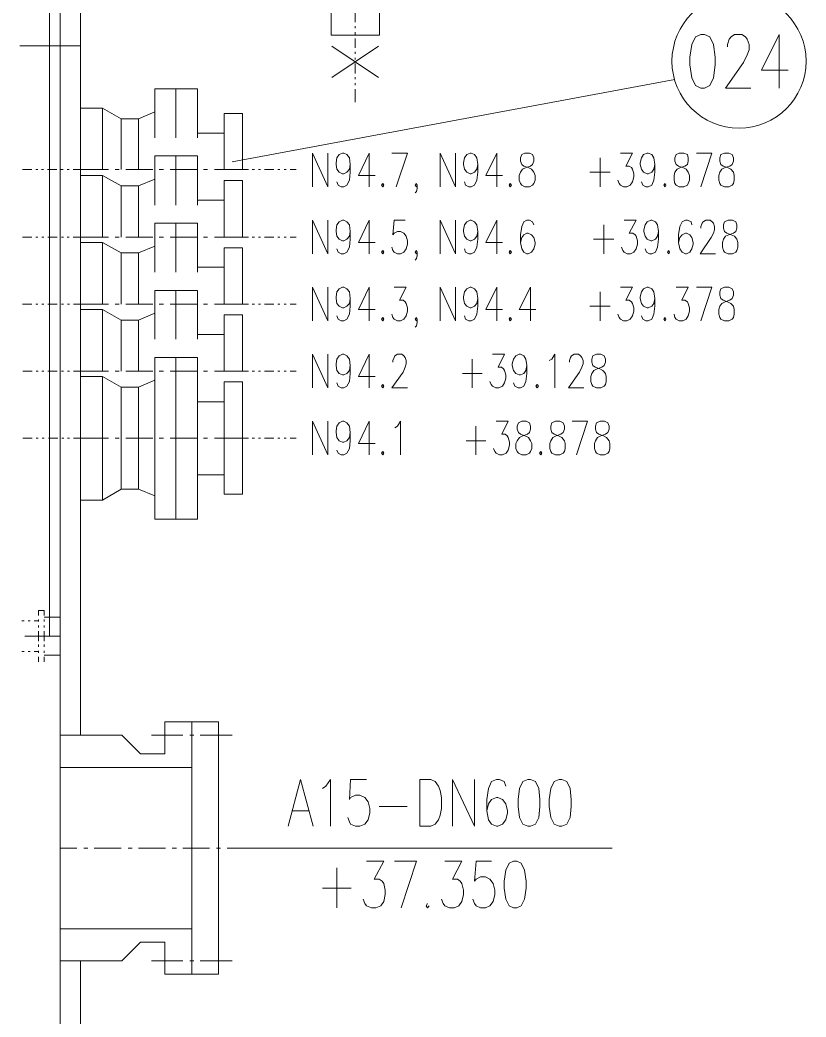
# Model space of a CAD drawing. Header units: millimetres. Extents: x 0 to 588, y 0 to 874.
# Drawn here: x 288.3 to 329.3, y 76.3 to 128.3 of the extents above; entities that cross this region are included whole.
import ezdxf

# ---------------------------------------------------------------- set-up
doc = ezdxf.new("R2010")
doc.units = ezdxf.units.MM
doc.layers.get('0').update_dxf_attribs({"lineweight": 18})

msp = doc.modelspace()

# ---------------------------------------------------------------- linework, layer by layer
at = {"color": 0, "lineweight": 0}
for points in [[(289.856, 96.16), (289.856, 761.323)], [(290.407, 302.662), (290.407, 75.629)], [(291.465, 215.498), (291.465, 90.996)], [(305.774, 128.63), (305.774, 128.143)], [(305.774, 127.931), (305.774, 127.826)], [(305.774, 127.614), (305.774, 127.508)], [(305.774, 127.296), (305.774, 126.809)], [(325.183, 126.852), (325.183, 126.979), (325.268, 127.254), (325.374, 127.381), (325.543, 127.508), (325.924, 127.508), (326.115, 127.381), (326.2, 127.254), (326.305, 126.979), (326.305, 126.704), (326.2, 126.45), (326.009, 126.047), (325.078, 124.714), (326.39, 124.714)], [(327.872, 127.508), (326.94, 125.645), (328.337, 125.645)], [(327.872, 127.508), (327.872, 124.714)], [(291.465, 126.915), (288.311, 126.915)], [(304.567, 126.894), (307.001, 125.264)], [(307.001, 126.894), (304.567, 125.264)], [(305.774, 126.598), (305.774, 126.492)], [(305.774, 126.28), (305.774, 126.196)], [(305.774, 125.984), (305.774, 125.476)], [(305.774, 125.285), (305.774, 125.18)], [(297.561, 122.111), (297.561, 124.672), (295.339, 124.672), (295.339, 123.465), (294.492, 123.105), (293.582, 123.105), (292.608, 123.656), (291.465, 123.656)], [(296.439, 124.672), (296.439, 122.111)], [(299.36, 120.862), (322.432, 125.159)], [(305.774, 124.968), (305.774, 124.862)], [(305.774, 124.65), (305.774, 123.973)], [(292.608, 123.656), (292.608, 120.46)], [(293.582, 123.105), (293.582, 120.46)], [(294.492, 123.105), (294.492, 120.46)], [(295.339, 123.465), (295.339, 122.111)], [(299.911, 123.38), (298.958, 123.38), (298.958, 120.46)], [(299.911, 120.46), (299.911, 123.38)], [(297.561, 122.365), (298.958, 122.365)], [(297.561, 118.618), (297.561, 121.179), (295.339, 121.179), (295.339, 119.973), (294.492, 119.613), (293.582, 119.613), (292.608, 120.163), (291.465, 120.163)], [(296.439, 121.179), (296.439, 118.618)], [(303.551, 119.57), (303.551, 121.327), (304.356, 119.57), (304.356, 121.327)], [(305.52, 120.735), (305.477, 120.481), (305.35, 120.332), (305.181, 120.248), (305.118, 120.248), (304.948, 120.332), (304.821, 120.481), (304.779, 120.735), (304.779, 120.819), (304.821, 121.073), (304.948, 121.243), (305.118, 121.327), (305.181, 121.327), (305.35, 121.243), (305.477, 121.073), (305.52, 120.735), (305.52, 120.332), (305.477, 119.909), (305.35, 119.655), (305.181, 119.57), (305.054, 119.57), (304.885, 119.655), (304.821, 119.825)], [(306.514, 121.327), (305.943, 120.163), (306.811, 120.163)], [(306.514, 121.327), (306.514, 119.57)], [(307.911, 119.57), (308.504, 121.327), (307.679, 121.327)], [(310.197, 119.57), (310.197, 121.327), (311.002, 119.57), (311.002, 121.327)], [(312.166, 120.735), (312.124, 120.481), (311.997, 120.332), (311.827, 120.248), (311.764, 120.248), (311.594, 120.332), (311.467, 120.481), (311.425, 120.735), (311.425, 120.819), (311.467, 121.073), (311.594, 121.243), (311.764, 121.327), (311.827, 121.327), (311.997, 121.243), (312.124, 121.073), (312.166, 120.735), (312.166, 120.332), (312.124, 119.909), (311.997, 119.655), (311.827, 119.57), (311.7, 119.57), (311.531, 119.655), (311.467, 119.825)], [(313.161, 121.327), (312.589, 120.163), (313.457, 120.163)], [(313.161, 121.327), (313.161, 119.57)], [(318.537, 121.073), (318.537, 119.57)], [(319.596, 121.327), (320.231, 121.327), (319.871, 120.65), (320.061, 120.65), (320.167, 120.565), (320.231, 120.481), (320.294, 120.248), (320.294, 120.079), (320.231, 119.825), (320.103, 119.655), (319.934, 119.57), (319.765, 119.57), (319.596, 119.655), (319.532, 119.74), (319.469, 119.909)], [(321.395, 120.735), (321.331, 120.481), (321.225, 120.332), (321.035, 120.248), (320.993, 120.248), (320.802, 120.332), (320.696, 120.481), (320.633, 120.735), (320.633, 120.819), (320.696, 121.073), (320.802, 121.243), (320.993, 121.327), (321.035, 121.327), (321.225, 121.243), (321.331, 121.073), (321.395, 120.735), (321.395, 120.332), (321.331, 119.909), (321.225, 119.655), (321.035, 119.57), (320.929, 119.57), (320.76, 119.655), (320.696, 119.825)], [(323.786, 119.57), (324.358, 121.327), (323.554, 121.327)], [(288.438, 120.46), (288.925, 120.46)], [(289.137, 120.46), (289.243, 120.46)], [(289.433, 120.46), (289.539, 120.46)], [(289.75, 120.46), (290.237, 120.46)], [(290.449, 120.46), (290.555, 120.46)], [(290.767, 120.46), (290.872, 120.46)], [(291.084, 120.46), (291.465, 120.46)], [(291.465, 120.46), (292.925, 120.46)], [(292.608, 120.163), (292.608, 116.946)], [(293.264, 120.46), (293.476, 120.46)], [(293.836, 120.46), (295.233, 120.46)], [(295.571, 120.46), (295.783, 120.46)], [(296.143, 120.46), (297.54, 120.46)], [(297.878, 120.46), (298.09, 120.46)], [(298.45, 120.46), (299.911, 120.46)], [(299.911, 120.46), (300.228, 120.46)], [(300.418, 120.46), (300.524, 120.46)], [(300.736, 120.46), (300.842, 120.46)], [(301.053, 120.46), (301.54, 120.46)], [(301.752, 120.46), (301.858, 120.46)], [(302.07, 120.46), (302.175, 120.46)], [(302.387, 120.46), (302.704, 120.46)], [(318.008, 120.332), (319.066, 120.332)], [(293.582, 119.613), (293.582, 116.946)], [(294.492, 119.613), (294.492, 116.946)], [(295.339, 119.973), (295.339, 118.618)], [(299.911, 119.888), (298.958, 119.888), (298.958, 116.946)], [(299.911, 116.946), (299.911, 119.888)], [(309.012, 119.655), (308.97, 119.57), (308.906, 119.655), (308.97, 119.74), (309.012, 119.655), (309.012, 119.486), (308.97, 119.317), (308.906, 119.253)], [(297.561, 118.872), (298.958, 118.872)], [(297.561, 115.126), (297.561, 117.665), (295.339, 117.665), (295.339, 116.48), (294.492, 116.12), (293.582, 116.12), (292.608, 116.671), (291.465, 116.671)], [(296.439, 117.665), (296.439, 115.126)], [(303.551, 116.078), (303.551, 117.835), (304.356, 116.078), (304.356, 117.835)], [(305.52, 117.242), (305.477, 116.988), (305.35, 116.84), (305.181, 116.755), (305.118, 116.755), (304.948, 116.84), (304.821, 116.988), (304.779, 117.242), (304.779, 117.327), (304.821, 117.581), (304.948, 117.75), (305.118, 117.835), (305.181, 117.835), (305.35, 117.75), (305.477, 117.581), (305.52, 117.242), (305.52, 116.84), (305.477, 116.417), (305.35, 116.163), (305.181, 116.078), (305.054, 116.078), (304.885, 116.163), (304.821, 116.332)], [(306.514, 117.835), (305.943, 116.671), (306.811, 116.671)], [(306.514, 117.835), (306.514, 116.078)], [(308.377, 117.835), (307.806, 117.835), (307.742, 117.073), (307.806, 117.157), (307.975, 117.242), (308.144, 117.242), (308.314, 117.157), (308.441, 116.988), (308.504, 116.755), (308.504, 116.586), (308.441, 116.332), (308.314, 116.163), (308.144, 116.078), (307.975, 116.078), (307.806, 116.163), (307.742, 116.247), (307.679, 116.417)], [(310.197, 116.078), (310.197, 117.835), (311.002, 116.078), (311.002, 117.835)], [(312.166, 117.242), (312.124, 116.988), (311.997, 116.84), (311.827, 116.755), (311.764, 116.755), (311.594, 116.84), (311.467, 116.988), (311.425, 117.242), (311.425, 117.327), (311.467, 117.581), (311.594, 117.75), (311.764, 117.835), (311.827, 117.835), (311.997, 117.75), (312.124, 117.581), (312.166, 117.242), (312.166, 116.84), (312.124, 116.417), (311.997, 116.163), (311.827, 116.078), (311.7, 116.078), (311.531, 116.163), (311.467, 116.332)], [(313.161, 117.835), (312.589, 116.671), (313.457, 116.671)], [(313.161, 117.835), (313.161, 116.078)], [(315.087, 117.581), (315.024, 117.75), (314.854, 117.835), (314.727, 117.835), (314.558, 117.75), (314.452, 117.496), (314.389, 117.073), (314.389, 116.671), (314.452, 116.332), (314.558, 116.163), (314.727, 116.078), (314.791, 116.078), (314.96, 116.163), (315.087, 116.332), (315.151, 116.586), (315.151, 116.671), (315.087, 116.925), (314.96, 117.073), (314.791, 117.157), (314.727, 117.157), (314.558, 117.073), (314.452, 116.925), (314.389, 116.671)], [(318.728, 117.581), (318.728, 116.078)], [(319.786, 117.835), (320.421, 117.835), (320.061, 117.157), (320.252, 117.157), (320.358, 117.073), (320.421, 116.988), (320.485, 116.755), (320.485, 116.586), (320.421, 116.332), (320.294, 116.163), (320.125, 116.078), (319.955, 116.078), (319.786, 116.163), (319.723, 116.247), (319.659, 116.417)], [(321.585, 117.242), (321.522, 116.988), (321.416, 116.84), (321.225, 116.755), (321.183, 116.755), (320.993, 116.84), (320.887, 116.988), (320.823, 117.242), (320.823, 117.327), (320.887, 117.581), (320.993, 117.75), (321.183, 117.835), (321.225, 117.835), (321.416, 117.75), (321.522, 117.581), (321.585, 117.242), (321.585, 116.84), (321.522, 116.417), (321.416, 116.163), (321.225, 116.078), (321.12, 116.078), (320.95, 116.163), (320.887, 116.332)], [(323.321, 117.581), (323.279, 117.75), (323.088, 117.835), (322.982, 117.835), (322.813, 117.75), (322.686, 117.496), (322.622, 117.073), (322.622, 116.671), (322.686, 116.332), (322.813, 116.163), (322.982, 116.078), (323.046, 116.078), (323.215, 116.163), (323.321, 116.332), (323.384, 116.586), (323.384, 116.671), (323.321, 116.925), (323.215, 117.073), (323.046, 117.157), (322.982, 117.157), (322.813, 117.073), (322.686, 116.925), (322.622, 116.671)], [(323.786, 117.412), (323.786, 117.496), (323.85, 117.665), (323.913, 117.75), (324.041, 117.835), (324.273, 117.835), (324.379, 117.75), (324.443, 117.665), (324.506, 117.496), (324.506, 117.327), (324.443, 117.157), (324.316, 116.925), (323.744, 116.078), (324.548, 116.078)], [(288.438, 116.946), (288.925, 116.946)], [(289.137, 116.946), (289.243, 116.946)], [(289.454, 116.946), (289.56, 116.946)], [(289.772, 116.946), (290.259, 116.946)], [(290.47, 116.946), (290.576, 116.946)], [(290.767, 116.946), (290.872, 116.946)], [(291.084, 116.946), (291.465, 116.946)], [(291.465, 116.946), (292.925, 116.946)], [(293.264, 116.946), (293.476, 116.946)], [(293.836, 116.946), (295.233, 116.946)], [(295.571, 116.946), (295.783, 116.946)], [(296.143, 116.946), (297.54, 116.946)], [(297.878, 116.946), (298.09, 116.946)], [(298.45, 116.946), (299.911, 116.946)], [(299.911, 116.946), (300.228, 116.946)], [(300.418, 116.946), (300.524, 116.946)], [(300.736, 116.946), (300.842, 116.946)], [(301.053, 116.946), (301.54, 116.946)], [(301.752, 116.946), (301.858, 116.946)], [(302.07, 116.946), (302.175, 116.946)], [(302.387, 116.946), (302.704, 116.946)], [(292.608, 116.671), (292.608, 113.453)], [(295.339, 116.48), (295.339, 115.126)], [(299.911, 116.395), (298.958, 116.395), (298.958, 113.453)], [(299.911, 113.453), (299.911, 116.395)], [(318.199, 116.84), (319.257, 116.84)], [(293.582, 116.12), (293.582, 113.453)], [(294.492, 116.12), (294.492, 113.453)], [(309.012, 116.163), (308.97, 116.078), (308.906, 116.163), (308.97, 116.247), (309.012, 116.163), (309.012, 115.993), (308.97, 115.824), (308.906, 115.739)], [(297.561, 115.379), (298.958, 115.379)], [(303.551, 112.585), (303.551, 114.342), (304.356, 112.585), (304.356, 114.342)], [(305.52, 113.75), (305.477, 113.496), (305.35, 113.347), (305.181, 113.263), (305.118, 113.263), (304.948, 113.347), (304.821, 113.496), (304.779, 113.75), (304.779, 113.834), (304.821, 114.088), (304.948, 114.258), (305.118, 114.342), (305.181, 114.342), (305.35, 114.258), (305.477, 114.088), (305.52, 113.75), (305.52, 113.347), (305.477, 112.924), (305.35, 112.67), (305.181, 112.585), (305.054, 112.585), (304.885, 112.67), (304.821, 112.84)], [(306.514, 114.342), (305.943, 113.178), (306.811, 113.178)], [(306.514, 114.342), (306.514, 112.585)], [(307.806, 114.342), (308.441, 114.342), (308.081, 113.665), (308.271, 113.665), (308.377, 113.58), (308.441, 113.496), (308.504, 113.263), (308.504, 113.094), (308.441, 112.84), (308.314, 112.67), (308.144, 112.585), (307.975, 112.585), (307.806, 112.67), (307.742, 112.755), (307.679, 112.924)], [(310.197, 112.585), (310.197, 114.342), (311.002, 112.585), (311.002, 114.342)], [(312.166, 113.75), (312.124, 113.496), (311.997, 113.347), (311.827, 113.263), (311.764, 113.263), (311.594, 113.347), (311.467, 113.496), (311.425, 113.75), (311.425, 113.834), (311.467, 114.088), (311.594, 114.258), (311.764, 114.342), (311.827, 114.342), (311.997, 114.258), (312.124, 114.088), (312.166, 113.75), (312.166, 113.347), (312.124, 112.924), (311.997, 112.67), (311.827, 112.585), (311.7, 112.585), (311.531, 112.67), (311.467, 112.84)], [(313.161, 114.342), (312.589, 113.178), (313.457, 113.178)], [(313.161, 114.342), (313.161, 112.585)], [(314.918, 114.342), (314.325, 113.178), (315.193, 113.178)], [(314.918, 114.342), (314.918, 112.585)], [(319.596, 114.342), (320.231, 114.342), (319.871, 113.665), (320.061, 113.665), (320.167, 113.58), (320.231, 113.496), (320.294, 113.263), (320.294, 113.094), (320.231, 112.84), (320.103, 112.67), (319.934, 112.585), (319.765, 112.585), (319.596, 112.67), (319.532, 112.755), (319.469, 112.924)], [(321.395, 113.75), (321.331, 113.496), (321.225, 113.347), (321.035, 113.263), (320.993, 113.263), (320.802, 113.347), (320.696, 113.496), (320.633, 113.75), (320.633, 113.834), (320.696, 114.088), (320.802, 114.258), (320.993, 114.342), (321.035, 114.342), (321.225, 114.258), (321.331, 114.088), (321.395, 113.75), (321.395, 113.347), (321.331, 112.924), (321.225, 112.67), (321.035, 112.585), (320.929, 112.585), (320.76, 112.67), (320.696, 112.84)], [(322.495, 114.342), (323.13, 114.342), (322.792, 113.665), (322.961, 113.665), (323.088, 113.58), (323.13, 113.496), (323.194, 113.263), (323.194, 113.094), (323.13, 112.84), (323.024, 112.67), (322.855, 112.585), (322.665, 112.585), (322.495, 112.67), (322.432, 112.755), (322.389, 112.924)], [(323.786, 112.585), (324.358, 114.342), (323.554, 114.342)], [(297.561, 111.633), (297.561, 114.173), (295.339, 114.173), (295.339, 112.988), (294.492, 112.628), (293.582, 112.628), (292.608, 113.178), (291.465, 113.178)], [(296.439, 114.173), (296.439, 111.633)], [(318.537, 114.088), (318.537, 112.585)], [(288.438, 113.453), (288.925, 113.453)], [(289.137, 113.453), (289.243, 113.453)], [(289.454, 113.453), (289.56, 113.453)], [(289.772, 113.453), (290.259, 113.453)], [(290.47, 113.453), (290.576, 113.453)], [(290.788, 113.453), (290.894, 113.453)], [(291.105, 113.453), (291.465, 113.453)], [(291.465, 113.453), (292.925, 113.453)], [(293.264, 113.453), (293.476, 113.453)], [(293.836, 113.453), (295.233, 113.453)], [(295.571, 113.453), (295.783, 113.453)], [(296.143, 113.453), (297.54, 113.453)], [(297.878, 113.453), (298.09, 113.453)], [(298.45, 113.453), (299.911, 113.453)], [(299.911, 113.453), (300.228, 113.453)], [(300.418, 113.453), (300.524, 113.453)], [(300.736, 113.453), (300.842, 113.453)], [(301.053, 113.453), (301.54, 113.453)], [(301.752, 113.453), (301.858, 113.453)], [(302.07, 113.453), (302.175, 113.453)], [(302.387, 113.453), (302.704, 113.453)], [(318.008, 113.347), (319.066, 113.347)], [(292.608, 113.178), (292.608, 109.961)], [(295.339, 112.988), (295.339, 111.633)], [(299.911, 112.903), (298.958, 112.903), (298.958, 109.961)], [(299.911, 109.961), (299.911, 112.903)], [(309.012, 112.67), (308.97, 112.585), (308.906, 112.67), (308.97, 112.755), (309.012, 112.67), (309.012, 112.501), (308.97, 112.332), (308.906, 112.247)], [(293.582, 112.628), (293.582, 109.961)], [(294.492, 112.628), (294.492, 109.961)], [(297.561, 111.866), (298.958, 111.866)], [(297.561, 106.468), (297.561, 110.68), (295.339, 110.68), (295.339, 109.495), (294.492, 109.135), (293.582, 109.135), (292.608, 109.686), (291.465, 109.686)], [(296.439, 110.68), (296.439, 106.468)], [(303.551, 109.093), (303.551, 110.85), (304.356, 109.093), (304.356, 110.85)], [(305.52, 110.257), (305.477, 110.003), (305.35, 109.834), (305.181, 109.77), (305.118, 109.77), (304.948, 109.834), (304.821, 110.003), (304.779, 110.257), (304.779, 110.342), (304.821, 110.596), (304.948, 110.765), (305.118, 110.85), (305.181, 110.85), (305.35, 110.765), (305.477, 110.596), (305.52, 110.257), (305.52, 109.834), (305.477, 109.432), (305.35, 109.178), (305.181, 109.093), (305.054, 109.093), (304.885, 109.178), (304.821, 109.347)], [(306.514, 110.85), (305.943, 109.686), (306.811, 109.686)], [(306.514, 110.85), (306.514, 109.093)], [(307.742, 110.427), (307.742, 110.511), (307.806, 110.68), (307.848, 110.765), (307.975, 110.85), (308.208, 110.85), (308.314, 110.765), (308.377, 110.68), (308.441, 110.511), (308.441, 110.342), (308.377, 110.172), (308.271, 109.918), (307.679, 109.093), (308.504, 109.093)], [(312.928, 110.85), (313.563, 110.85), (313.224, 110.172), (313.394, 110.172), (313.5, 110.088), (313.563, 110.003), (313.627, 109.77), (313.627, 109.601), (313.563, 109.347), (313.457, 109.178), (313.267, 109.093), (313.097, 109.093), (312.928, 109.178), (312.865, 109.262), (312.801, 109.432)], [(314.727, 110.257), (314.664, 110.003), (314.558, 109.834), (314.389, 109.77), (314.325, 109.77), (314.156, 109.834), (314.029, 110.003), (313.965, 110.257), (313.965, 110.342), (314.029, 110.596), (314.156, 110.765), (314.325, 110.85), (314.389, 110.85), (314.558, 110.765), (314.664, 110.596), (314.727, 110.257), (314.727, 109.834), (314.664, 109.432), (314.558, 109.178), (314.389, 109.093), (314.262, 109.093), (314.092, 109.178), (314.029, 109.347)], [(315.891, 110.511), (316.018, 110.596), (316.188, 110.85), (316.188, 109.093)], [(316.95, 110.427), (316.95, 110.511), (316.992, 110.68), (317.055, 110.765), (317.183, 110.85), (317.415, 110.85), (317.521, 110.765), (317.585, 110.68), (317.648, 110.511), (317.648, 110.342), (317.585, 110.172), (317.458, 109.918), (316.886, 109.093), (317.69, 109.093)], [(311.87, 110.596), (311.87, 109.093)], [(288.459, 109.961), (288.946, 109.961)], [(289.158, 109.961), (289.264, 109.961)], [(289.454, 109.961), (289.56, 109.961)], [(289.772, 109.961), (290.259, 109.961)], [(290.47, 109.961), (290.576, 109.961)], [(290.788, 109.961), (290.894, 109.961)], [(291.105, 109.961), (291.465, 109.961)], [(291.465, 109.961), (292.925, 109.961)], [(292.608, 109.686), (292.608, 106.468)], [(293.264, 109.961), (293.476, 109.961)], [(293.836, 109.961), (295.233, 109.961)], [(295.571, 109.961), (295.783, 109.961)], [(296.143, 109.961), (297.54, 109.961)], [(297.878, 109.961), (298.09, 109.961)], [(298.45, 109.961), (299.911, 109.961)], [(299.911, 109.961), (300.228, 109.961)], [(300.418, 109.961), (300.524, 109.961)], [(300.736, 109.961), (300.842, 109.961)], [(301.053, 109.961), (301.54, 109.961)], [(301.752, 109.961), (301.858, 109.961)], [(302.07, 109.961), (302.175, 109.961)], [(302.387, 109.961), (302.704, 109.961)], [(311.362, 109.834), (312.399, 109.834)], [(293.582, 109.135), (293.582, 106.468)], [(294.492, 109.135), (294.492, 106.468)], [(295.339, 109.495), (295.339, 106.468)], [(299.911, 109.41), (298.958, 109.41), (298.958, 106.468)], [(299.911, 109.41), (299.911, 103.547)], [(297.561, 108.373), (298.958, 108.373)], [(303.551, 105.6), (303.551, 107.357), (304.356, 105.6), (304.356, 107.357)], [(305.52, 106.765), (305.477, 106.511), (305.35, 106.341), (305.181, 106.257), (305.118, 106.257), (304.948, 106.341), (304.821, 106.511), (304.779, 106.765), (304.779, 106.849), (304.821, 107.103), (304.948, 107.273), (305.118, 107.357), (305.181, 107.357), (305.35, 107.273), (305.477, 107.103), (305.52, 106.765), (305.52, 106.341), (305.477, 105.939), (305.35, 105.685), (305.181, 105.6), (305.054, 105.6), (304.885, 105.685), (304.821, 105.855)], [(306.514, 107.357), (305.943, 106.193), (306.811, 106.193)], [(306.514, 107.357), (306.514, 105.6)], [(307.848, 107.019), (307.975, 107.103), (308.144, 107.357), (308.144, 105.6)], [(312.06, 107.103), (312.06, 105.6)], [(313.118, 107.357), (313.753, 107.357), (313.415, 106.68), (313.584, 106.68), (313.69, 106.595), (313.753, 106.511), (313.817, 106.257), (313.817, 106.109), (313.753, 105.855), (313.648, 105.685), (313.457, 105.6), (313.288, 105.6), (313.118, 105.685), (313.055, 105.77), (312.991, 105.939)], [(317.31, 105.6), (317.881, 107.357), (317.077, 107.357)], [(288.459, 106.468), (288.946, 106.468)], [(289.158, 106.468), (289.264, 106.468)], [(289.475, 106.468), (289.581, 106.468)], [(289.793, 106.468), (290.28, 106.468)], [(290.491, 106.468), (290.597, 106.468)], [(290.788, 106.468), (290.894, 106.468)], [(291.105, 106.468), (291.465, 106.468)], [(291.465, 106.468), (292.925, 106.468)], [(292.608, 103.251), (292.608, 106.468)], [(293.264, 106.468), (293.476, 106.468)], [(293.582, 103.823), (293.582, 106.468)], [(293.836, 106.468), (295.233, 106.468)], [(294.492, 103.823), (294.492, 106.468)], [(295.339, 103.463), (295.339, 106.468)], [(295.571, 106.468), (295.783, 106.468)], [(296.143, 106.468), (297.54, 106.468)], [(296.439, 102.256), (296.439, 106.468)], [(297.561, 102.256), (297.561, 106.468)], [(297.878, 106.468), (298.09, 106.468)], [(298.45, 106.468), (299.911, 106.468)], [(299.911, 103.547), (298.958, 103.547), (298.958, 106.468)], [(299.911, 106.468), (300.228, 106.468)], [(300.418, 106.468), (300.524, 106.468)], [(300.736, 106.468), (300.842, 106.468)], [(301.053, 106.468), (301.54, 106.468)], [(301.752, 106.468), (301.858, 106.468)], [(302.07, 106.468), (302.175, 106.468)], [(302.387, 106.468), (302.704, 106.468)], [(311.552, 106.341), (312.589, 106.341)], [(297.561, 104.563), (298.958, 104.563)], [(297.561, 102.256), (295.339, 102.256), (295.339, 103.463), (294.492, 103.823), (293.582, 103.823), (292.608, 103.251), (291.465, 103.251)], [(289.285, 97.494), (289.581, 97.494), (289.581, 97.24)], [(289.285, 97.494), (289.285, 97.24)], [(289.581, 97.155), (290.385, 97.155)], [(288.417, 96.965), (288.523, 96.965)], [(288.735, 96.965), (288.84, 96.965)], [(289.052, 96.965), (289.285, 96.965)], [(289.285, 97.028), (289.285, 96.922)], [(289.285, 96.71), (289.285, 96.605)], [(289.581, 97.028), (289.581, 96.922)], [(289.581, 96.71), (289.581, 96.605)], [(288.565, 96.16), (290.407, 96.16)], [(289.285, 96.414), (289.285, 95.906)], [(289.581, 96.414), (289.581, 95.906)], [(289.285, 95.716), (289.285, 95.61)], [(289.581, 95.716), (289.581, 95.61)], [(288.417, 95.356), (288.523, 95.356)], [(288.735, 95.356), (288.84, 95.356)], [(289.052, 95.356), (289.285, 95.356)], [(289.285, 95.398), (289.285, 95.292)], [(289.285, 95.081), (289.285, 94.827)], [(289.581, 95.398), (289.581, 95.292)], [(289.581, 95.165), (290.385, 95.165)], [(289.581, 95.081), (289.581, 94.827)], [(293.624, 90.996), (294.598, 90.022), (295.868, 90.022), (295.868, 91.694)], [(298.662, 91.694), (295.868, 91.694)], [(297.265, 91.694), (297.265, 85.111)], [(298.662, 91.694), (298.662, 85.111)], [(293.624, 90.996), (290.407, 90.996)], [(296.799, 90.996), (295.169, 90.996)], [(297.37, 90.996), (297.159, 90.996)], [(299.36, 90.996), (297.709, 90.996)], [(297.265, 89.323), (290.407, 89.323)], [(302.281, 86.254), (302.937, 88.688), (303.594, 86.254)], [(304.08, 88.223), (304.25, 88.35), (304.483, 88.688), (304.483, 86.254)], [(306.366, 88.688), (305.541, 88.688), (305.477, 87.651), (305.541, 87.757), (305.795, 87.884), (306.028, 87.884), (306.282, 87.757), (306.451, 87.524), (306.536, 87.186), (306.536, 86.953), (306.451, 86.593), (306.282, 86.36), (306.028, 86.254), (305.795, 86.254), (305.541, 86.36), (305.477, 86.487), (305.393, 86.72)], [(310.854, 86.254), (310.854, 88.688), (311.997, 86.254), (311.997, 88.688)], [(313.627, 88.35), (313.542, 88.582), (313.288, 88.688), (313.14, 88.688), (312.886, 88.582), (312.716, 88.223), (312.632, 87.651), (312.632, 87.058), (312.716, 86.593), (312.886, 86.36), (313.14, 86.254), (313.203, 86.254), (313.457, 86.36), (313.627, 86.593), (313.711, 86.953), (313.711, 87.058), (313.627, 87.418), (313.457, 87.651), (313.203, 87.757), (313.14, 87.757), (312.886, 87.651), (312.716, 87.418), (312.632, 87.058)], [(307.022, 87.291), (308.483, 87.291)], [(302.535, 87.058), (303.339, 87.058)], [(291.274, 85.111), (290.407, 85.111)], [(291.846, 85.111), (291.634, 85.111)], [(293.582, 85.111), (292.185, 85.111)], [(294.153, 85.111), (293.942, 85.111)], [(295.889, 85.111), (294.492, 85.111)], [(296.46, 85.111), (296.249, 85.111)], [(298.196, 85.111), (296.799, 85.111)], [(297.265, 78.549), (297.265, 85.111)], [(298.767, 85.111), (298.556, 85.111)], [(298.662, 78.549), (298.662, 85.111)], [(299.974, 85.111), (299.106, 85.111)], [(299.974, 85.111), (319.172, 85.111)], [(306.366, 84.434), (307.276, 84.434), (306.769, 83.502), (307.022, 83.502), (307.192, 83.397), (307.276, 83.27), (307.34, 82.931), (307.34, 82.698), (307.276, 82.338), (307.107, 82.106), (306.853, 82), (306.62, 82), (306.366, 82.106), (306.282, 82.233), (306.197, 82.465)], [(307.827, 84.434), (308.97, 84.434), (308.166, 82)], [(310.452, 84.434), (311.341, 84.434), (310.854, 83.502), (311.108, 83.502), (311.256, 83.397), (311.341, 83.27), (311.425, 82.931), (311.425, 82.698), (311.341, 82.338), (311.171, 82.106), (310.938, 82), (310.684, 82), (310.452, 82.106), (310.367, 82.233), (310.282, 82.465)], [(312.886, 84.434), (312.081, 84.434), (311.997, 83.397), (312.081, 83.502), (312.314, 83.629), (312.568, 83.629), (312.801, 83.502), (312.97, 83.27), (313.055, 82.931), (313.055, 82.698), (312.97, 82.338), (312.801, 82.106), (312.568, 82), (312.314, 82), (312.081, 82.106), (311.997, 82.233), (311.912, 82.465)], [(304.821, 84.095), (304.821, 82)], [(304.08, 83.037), (305.562, 83.037)], [(309.541, 82.233), (309.478, 82.106), (309.541, 82), (309.626, 82.106)], [(297.265, 80.92), (290.407, 80.92)], [(293.624, 79.248), (294.598, 80.222), (295.868, 80.222), (295.868, 78.549)], [(293.624, 79.248), (290.407, 79.248)], [(291.465, 79.248), (291.465, 75.353)], [(296.799, 79.248), (295.169, 79.248)], [(297.37, 79.248), (297.159, 79.248)], [(299.36, 79.248), (297.709, 79.248)], [(290.407, 77.004), (290.407, 78.507)], [(298.662, 78.549), (295.868, 78.549)]]:
    msp.add_lwpolyline(points, dxfattribs=at)
for points in [[(304.525, 128.736), (307.044, 128.736), (307.044, 127.466), (304.525, 127.466)], [(323.786, 127.508), (323.511, 127.381), (323.321, 126.979), (323.215, 126.323), (323.215, 125.921), (323.321, 125.243), (323.511, 124.841), (323.786, 124.714), (323.977, 124.714), (324.252, 124.841), (324.443, 125.243), (324.527, 125.921), (324.527, 126.323), (324.443, 126.979), (324.252, 127.381), (323.977, 127.508)], [(314.621, 121.327), (314.452, 121.243), (314.389, 121.073), (314.389, 120.904), (314.452, 120.735), (314.558, 120.65), (314.791, 120.565), (314.96, 120.481), (315.087, 120.332), (315.151, 120.163), (315.151, 119.909), (315.087, 119.74), (315.024, 119.655), (314.854, 119.57), (314.621, 119.57), (314.452, 119.655), (314.389, 119.74), (314.325, 119.909), (314.325, 120.163), (314.389, 120.332), (314.494, 120.481), (314.685, 120.565), (314.918, 120.65), (315.024, 120.735), (315.087, 120.904), (315.087, 121.073), (315.024, 121.243), (314.854, 121.327)], [(322.665, 121.327), (322.495, 121.243), (322.432, 121.073), (322.432, 120.904), (322.495, 120.735), (322.622, 120.65), (322.855, 120.565), (323.024, 120.481), (323.13, 120.332), (323.194, 120.163), (323.194, 119.909), (323.13, 119.74), (323.088, 119.655), (322.897, 119.57), (322.665, 119.57), (322.495, 119.655), (322.432, 119.74), (322.389, 119.909), (322.389, 120.163), (322.432, 120.332), (322.559, 120.481), (322.728, 120.565), (322.961, 120.65), (323.088, 120.735), (323.13, 120.904), (323.13, 121.073), (323.088, 121.243), (322.897, 121.327)], [(325.014, 121.327), (324.824, 121.243), (324.781, 121.073), (324.781, 120.904), (324.824, 120.735), (324.951, 120.65), (325.183, 120.565), (325.353, 120.481), (325.48, 120.332), (325.522, 120.163), (325.522, 119.909), (325.48, 119.74), (325.416, 119.655), (325.247, 119.57), (325.014, 119.57), (324.824, 119.655), (324.781, 119.74), (324.718, 119.909), (324.718, 120.163), (324.781, 120.332), (324.887, 120.481), (325.057, 120.565), (325.289, 120.65), (325.416, 120.735), (325.48, 120.904), (325.48, 121.073), (325.416, 121.243), (325.247, 121.327)], [(307.213, 119.74), (307.149, 119.655), (307.213, 119.57), (307.276, 119.655)], [(313.859, 119.74), (313.796, 119.655), (313.859, 119.57), (313.923, 119.655)], [(321.924, 119.74), (321.86, 119.655), (321.924, 119.57), (321.966, 119.655)], [(325.205, 117.835), (325.014, 117.75), (324.972, 117.581), (324.972, 117.412), (325.014, 117.242), (325.141, 117.157), (325.374, 117.073), (325.543, 116.988), (325.67, 116.84), (325.713, 116.671), (325.713, 116.417), (325.67, 116.247), (325.607, 116.163), (325.438, 116.078), (325.205, 116.078), (325.014, 116.163), (324.972, 116.247), (324.908, 116.417), (324.908, 116.671), (324.972, 116.84), (325.078, 116.988), (325.247, 117.073), (325.48, 117.157), (325.607, 117.242), (325.67, 117.412), (325.67, 117.581), (325.607, 117.75), (325.438, 117.835)], [(307.213, 116.247), (307.149, 116.163), (307.213, 116.078), (307.276, 116.163)], [(313.859, 116.247), (313.796, 116.163), (313.859, 116.078), (313.923, 116.163)], [(322.114, 116.247), (322.051, 116.163), (322.114, 116.078), (322.157, 116.163)], [(325.014, 114.342), (324.824, 114.258), (324.781, 114.088), (324.781, 113.919), (324.824, 113.75), (324.951, 113.665), (325.183, 113.58), (325.353, 113.496), (325.48, 113.347), (325.522, 113.178), (325.522, 112.924), (325.48, 112.755), (325.416, 112.67), (325.247, 112.585), (325.014, 112.585), (324.824, 112.67), (324.781, 112.755), (324.718, 112.924), (324.718, 113.178), (324.781, 113.347), (324.887, 113.496), (325.057, 113.58), (325.289, 113.665), (325.416, 113.75), (325.48, 113.919), (325.48, 114.088), (325.416, 114.258), (325.247, 114.342)], [(307.213, 112.755), (307.149, 112.67), (307.213, 112.585), (307.276, 112.67)], [(313.859, 112.755), (313.796, 112.67), (313.859, 112.585), (313.923, 112.67)], [(321.924, 112.755), (321.86, 112.67), (321.924, 112.585), (321.966, 112.67)], [(318.347, 110.85), (318.156, 110.765), (318.114, 110.596), (318.114, 110.427), (318.156, 110.257), (318.283, 110.172), (318.516, 110.088), (318.685, 110.003), (318.812, 109.834), (318.855, 109.686), (318.855, 109.432), (318.812, 109.262), (318.749, 109.178), (318.579, 109.093), (318.347, 109.093), (318.156, 109.178), (318.114, 109.262), (318.05, 109.432), (318.05, 109.686), (318.114, 109.834), (318.22, 110.003), (318.389, 110.088), (318.622, 110.172), (318.749, 110.257), (318.812, 110.427), (318.812, 110.596), (318.749, 110.765), (318.579, 110.85)], [(307.213, 109.262), (307.149, 109.178), (307.213, 109.093), (307.276, 109.178)], [(315.256, 109.262), (315.193, 109.178), (315.256, 109.093), (315.32, 109.178)], [(314.452, 107.357), (314.283, 107.273), (314.219, 107.103), (314.219, 106.934), (314.283, 106.765), (314.389, 106.68), (314.621, 106.595), (314.812, 106.511), (314.918, 106.341), (314.981, 106.193), (314.981, 105.939), (314.918, 105.77), (314.854, 105.685), (314.685, 105.6), (314.452, 105.6), (314.283, 105.685), (314.219, 105.77), (314.156, 105.939), (314.156, 106.193), (314.219, 106.341), (314.346, 106.511), (314.515, 106.595), (314.748, 106.68), (314.854, 106.765), (314.918, 106.934), (314.918, 107.103), (314.854, 107.273), (314.685, 107.357)], [(316.209, 107.357), (316.018, 107.273), (315.976, 107.103), (315.976, 106.934), (316.018, 106.765), (316.145, 106.68), (316.378, 106.595), (316.548, 106.511), (316.675, 106.341), (316.717, 106.193), (316.717, 105.939), (316.675, 105.77), (316.611, 105.685), (316.442, 105.6), (316.209, 105.6), (316.018, 105.685), (315.976, 105.77), (315.913, 105.939), (315.913, 106.193), (315.976, 106.341), (316.082, 106.511), (316.251, 106.595), (316.484, 106.68), (316.611, 106.765), (316.675, 106.934), (316.675, 107.103), (316.611, 107.273), (316.442, 107.357)], [(318.537, 107.357), (318.347, 107.273), (318.304, 107.103), (318.304, 106.934), (318.347, 106.765), (318.474, 106.68), (318.707, 106.595), (318.876, 106.511), (319.003, 106.341), (319.045, 106.193), (319.045, 105.939), (319.003, 105.77), (318.939, 105.685), (318.77, 105.6), (318.537, 105.6), (318.347, 105.685), (318.304, 105.77), (318.241, 105.939), (318.241, 106.193), (318.304, 106.341), (318.41, 106.511), (318.579, 106.595), (318.812, 106.68), (318.939, 106.765), (319.003, 106.934), (319.003, 107.103), (318.939, 107.273), (318.77, 107.357)], [(307.213, 105.77), (307.149, 105.685), (307.213, 105.6), (307.276, 105.685)], [(315.447, 105.77), (315.383, 105.685), (315.447, 105.6), (315.51, 105.685)], [(309.139, 86.254), (309.139, 88.688), (309.711, 88.688), (309.943, 88.582), (310.113, 88.35), (310.197, 88.117), (310.282, 87.757), (310.282, 87.186), (310.197, 86.826), (310.113, 86.593), (309.943, 86.36), (309.711, 86.254)], [(314.769, 88.688), (314.515, 88.582), (314.346, 88.223), (314.262, 87.651), (314.262, 87.291), (314.346, 86.72), (314.515, 86.36), (314.769, 86.254), (314.918, 86.254), (315.172, 86.36), (315.341, 86.72), (315.404, 87.291), (315.404, 87.651), (315.341, 88.223), (315.172, 88.582), (314.918, 88.688)], [(316.399, 88.688), (316.145, 88.582), (315.976, 88.223), (315.891, 87.651), (315.891, 87.291), (315.976, 86.72), (316.145, 86.36), (316.399, 86.254), (316.548, 86.254), (316.801, 86.36), (316.971, 86.72), (317.034, 87.291), (317.034, 87.651), (316.971, 88.223), (316.801, 88.582), (316.548, 88.688)], [(314.029, 84.434), (313.796, 84.328), (313.627, 83.968), (313.542, 83.397), (313.542, 83.037), (313.627, 82.465), (313.796, 82.106), (314.029, 82), (314.198, 82), (314.431, 82.106), (314.6, 82.465), (314.685, 83.037), (314.685, 83.397), (314.6, 83.968), (314.431, 84.328), (314.198, 84.434)]]:
    msp.add_lwpolyline(points, close=True, dxfattribs=at)
msp.add_circle((325.776, 126.111), 3.493, dxfattribs=at)

doc.saveas('drawing.dxf')
